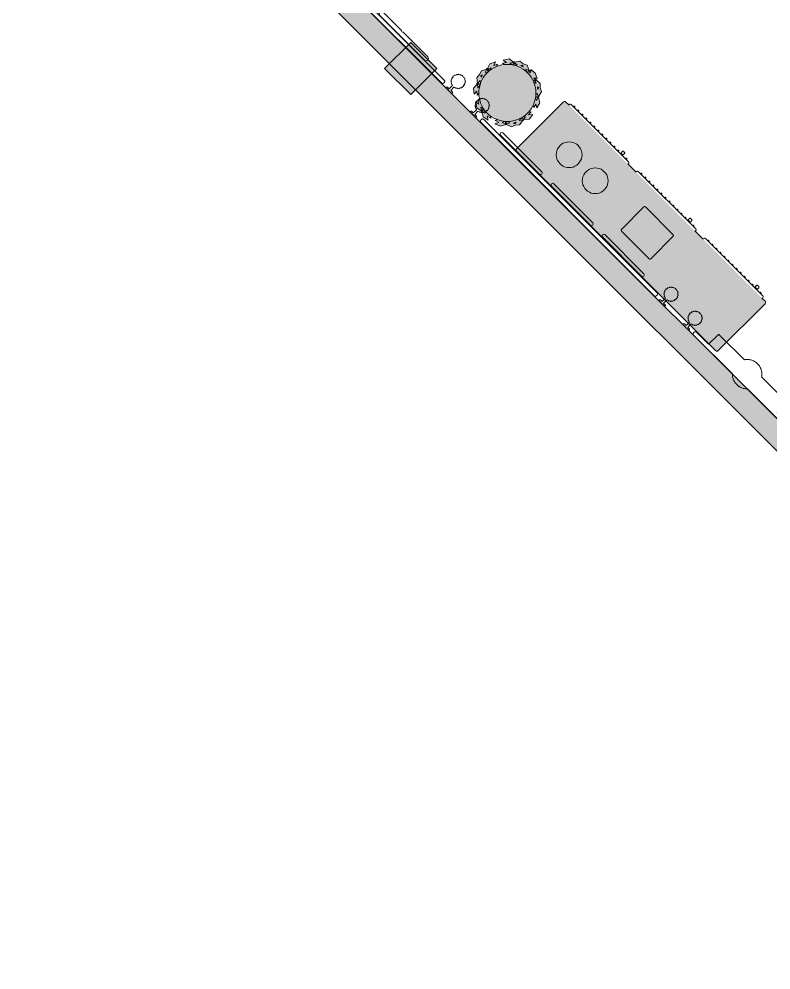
# Model space of a CAD drawing. Extents: x 2172.2 to 2210.6, y 415.3 to 458.1.
# Drawn here: x 2172.39 to 2180.56, y 426.93 to 437.26 of the extents above; entities that cross this region are included whole.
import ezdxf

# ---------------------------------------------------------------- set-up
doc = ezdxf.new("R2010")
doc.units = 0
for name, color, linetype, lineweight in [('AYAA_B2_COLUMNS', 8, 'CONTINUOUS', 30), ('AYAA_B2_FINE_DETAIL', 8, 'CONTINUOUS', 9), ('AYAA_B2_PLANTS', 94, 'CONTINUOUS', 18), ('AYAA_B2_SERVICE', 7, 'CONTINUOUS', 18), ('AYAA_B2_WALL_DECOR', 32, 'CONTINUOUS', 13), ('AYAA_B2_WALL_LIGHTS', 32, 'CONTINUOUS', 13), ('AYAA_B2_WALLS', 7, 'CONTINUOUS', 30)]:
    doc.layers.add(name, color=color, linetype=linetype, lineweight=lineweight)

# ---------------------------------------------------------------- blocks, each defined once
blk = doc.blocks.new('AYAA_B2_ARCHITECTURE')
at = {"layer": 'AYAA_B2_COLUMNS', "true_color": 0xc2b092}
blk.add_hatch(color=256, dxfattribs=at).paths.add_polyline_path([(-13.071875, 2.724963), (-13.354713, 2.442124), (-13.637522, 2.724998), (-13.354713, 3.007803)])
at = {"layer": 'AYAA_B2_WALLS', "true_color": 0xe4e1d8}
blk.add_hatch(color=256, dxfattribs=at).paths.add_polyline_path([(-17.430969, 6.977996), (-3.56182, -6.891153), (-3.738596, -7.06793), (-17.607746, 6.80122)])
at = {"layer": 'AYAA_B2_COLUMNS', "linetype": 'CONTINUOUS', "lineweight": -2}
blk.add_lwpolyline([(-13.071875, 2.724963), (-13.354713, 2.442124), (-13.637522, 2.724998), (-13.354713, 3.007803)], close=True, dxfattribs=at)
at = {"layer": 'AYAA_B2_WALLS', "linetype": 'CONTINUOUS', "lineweight": -2}
blk.add_lwpolyline([(-17.430969, 6.977996), (-3.56182, -6.891153), (-3.738596, -7.06793), (-17.607746, 6.80122)], close=True, dxfattribs=at)
blk = doc.blocks.new('AYAA_B2_SIDEBOARD')
at = {"true_color": 0xe8ddc7}
blk.add_hatch(color=256, dxfattribs=at).paths.add_polyline_path([(-1.547328, 0.369987), (-1.539987, 0.377328), (-1.53, 0.38), (1.53, 0.38), (1.539987, 0.377328), (1.547328, 0.369987), (1.55, 0.36), (1.55, -0.36), (1.547328, -0.369987), (1.539987, -0.377328), (1.53, -0.38), (-1.53, -0.38), (-1.539987, -0.377328), (-1.547328, -0.369987), (-1.55, -0.36), (-1.55, 0.36)])
at = {"color": 0, "linetype": 'CONTINUOUS', "lineweight": -2}
for points in [[(-1.53, -0.38), (-1.539987, -0.377328), (-1.547328, -0.369987), (-1.55, -0.36), (-1.55, 0.36), (-1.547328, 0.369987), (-1.539987, 0.377328), (-1.53, 0.38), (1.53, 0.38), (1.539987, 0.377328), (1.547328, 0.369987), (1.55, 0.36), (1.55, -0.36), (1.547328, -0.369987), (1.539987, -0.377328), (1.53, -0.38), (1.481121, -0.38), (1.48313, -0.382009), (1.485, -0.389), (1.48313, -0.395991), (1.477991, -0.40113), (1.471, -0.403), (0.589, -0.403), (0.582009, -0.40113), (0.57687, -0.395991), (0.575, -0.389), (0.57687, -0.382009), (0.578879, -0.38), (0.451121, -0.38), (0.45313, -0.382009), (0.455, -0.389), (0.45313, -0.395991), (0.447991, -0.40113), (0.441, -0.403), (-0.441, -0.403), (-0.447991, -0.40113), (-0.45313, -0.395991), (-0.455, -0.389), (-0.45313, -0.382009), (-0.451121, -0.38), (-0.578879, -0.38), (-0.57687, -0.382009), (-0.575, -0.389), (-0.57687, -0.395991), (-0.582009, -0.40113), (-0.589, -0.403), (-1.471, -0.403), (-1.477991, -0.40113), (-1.48313, -0.395991), (-1.485, -0.389), (-1.48313, -0.382009), (-1.481121, -0.38)], [(-1.43, -0.415), (-1.433535, -0.413536), (-1.435, -0.41), (-1.433535, -0.406464), (-1.43, -0.405), (-1.426464, -0.406464), (-1.425, -0.41), (-1.426464, -0.413536)], [(-1.363461, -0.41), (-1.364926, -0.413536), (-1.368461, -0.415), (-1.371997, -0.413536), (-1.373461, -0.41), (-1.371997, -0.406464), (-1.368461, -0.405), (-1.364926, -0.406464)], [(-1.301923, -0.41), (-1.303388, -0.413536), (-1.306923, -0.415), (-1.310459, -0.413536), (-1.311923, -0.41), (-1.310459, -0.406464), (-1.306923, -0.405), (-1.303388, -0.406464)], [(-1.245385, -0.415), (-1.24892, -0.413536), (-1.250385, -0.41), (-1.24892, -0.406464), (-1.245385, -0.405), (-1.241849, -0.406464), (-1.240385, -0.41), (-1.241849, -0.413536)], [(-1.180311, -0.413536), (-1.183846, -0.415), (-1.187382, -0.413536), (-1.188846, -0.41), (-1.187382, -0.406464), (-1.183846, -0.405), (-1.180311, -0.406464), (-1.178846, -0.41)], [(-1.118772, -0.413536), (-1.122308, -0.415), (-1.125843, -0.413536), (-1.127308, -0.41), (-1.125843, -0.406464), (-1.122308, -0.405), (-1.118772, -0.406464), (-1.117308, -0.41)], [(-1.057234, -0.406464), (-1.055769, -0.41), (-1.057234, -0.413536), (-1.060769, -0.415), (-1.064305, -0.413536), (-1.065769, -0.41), (-1.064305, -0.406464), (-1.060769, -0.405)], [(-1.004231, -0.41), (-1.002766, -0.406464), (-0.999231, -0.405), (-0.995695, -0.406464), (-0.994231, -0.41), (-0.995695, -0.413536), (-0.999231, -0.415), (-1.002766, -0.413536)], [(-0.934157, -0.406464), (-0.932692, -0.41), (-0.934157, -0.413536), (-0.937692, -0.415), (-0.941228, -0.413536), (-0.942692, -0.41), (-0.941228, -0.406464), (-0.937692, -0.405)], [(-0.871154, -0.41), (-0.872618, -0.413536), (-0.876154, -0.415), (-0.879689, -0.413536), (-0.881154, -0.41), (-0.879689, -0.406464), (-0.876154, -0.405), (-0.872618, -0.406464)], [(-0.81108, -0.413536), (-0.814615, -0.415), (-0.818151, -0.413536), (-0.819615, -0.41), (-0.818151, -0.406464), (-0.814615, -0.405), (-0.81108, -0.406464), (-0.809615, -0.41)], [(-0.753077, -0.415), (-0.756612, -0.413536), (-0.758077, -0.41), (-0.756612, -0.406464), (-0.753077, -0.405), (-0.749541, -0.406464), (-0.748077, -0.41), (-0.749541, -0.413536)], [(-0.696538, -0.41), (-0.695074, -0.406464), (-0.691538, -0.405), (-0.688003, -0.406464), (-0.686538, -0.41), (-0.687306, -0.411855), (-0.686505, -0.412069), (-0.683569, -0.415005), (-0.6825, -0.419), (-0.6825, -0.435), (-0.683569, -0.438995), (-0.686505, -0.441931), (-0.6905, -0.443), (-0.7095, -0.443), (-0.713495, -0.441931), (-0.716431, -0.438995), (-0.7175, -0.435), (-0.7175, -0.419), (-0.716431, -0.415005), (-0.713495, -0.412069), (-0.7095, -0.411), (-0.696124, -0.411)], [(-0.633536, -0.413536), (-0.635, -0.41), (-0.633536, -0.406464), (-0.63, -0.405), (-0.626464, -0.406464), (-0.625, -0.41), (-0.626464, -0.413536), (-0.63, -0.415)], [(-0.396464, -0.406464), (-0.395, -0.41), (-0.396464, -0.413536), (-0.4, -0.415), (-0.403536, -0.413536), (-0.405, -0.41), (-0.403536, -0.406464), (-0.4, -0.405)], [(-0.338462, -0.405), (-0.334926, -0.406464), (-0.333462, -0.41), (-0.334926, -0.413536), (-0.338462, -0.415), (-0.341997, -0.413536), (-0.343462, -0.41), (-0.341997, -0.406464)], [(-0.276923, -0.405), (-0.273388, -0.406464), (-0.271923, -0.41), (-0.273388, -0.413536), (-0.276923, -0.415), (-0.280459, -0.413536), (-0.281923, -0.41), (-0.280459, -0.406464)], [(-0.215385, -0.405), (-0.211849, -0.406464), (-0.210385, -0.41), (-0.211849, -0.413536), (-0.215385, -0.415), (-0.21892, -0.413536), (-0.220385, -0.41), (-0.21892, -0.406464)], [(-0.153846, -0.405), (-0.150311, -0.406464), (-0.148846, -0.41), (-0.150311, -0.413536), (-0.153846, -0.415), (-0.157382, -0.413536), (-0.158846, -0.41), (-0.157382, -0.406464)], [(-0.088772, -0.406464), (-0.087308, -0.41), (-0.088772, -0.413536), (-0.092308, -0.415), (-0.095843, -0.413536), (-0.097308, -0.41), (-0.095843, -0.406464), (-0.092308, -0.405)], [(-0.025769, -0.41), (-0.027234, -0.413536), (-0.030769, -0.415), (-0.034305, -0.413536), (-0.035769, -0.41), (-0.034305, -0.406464), (-0.030769, -0.405), (-0.027234, -0.406464)], [(0.030769, -0.415), (0.027234, -0.413536), (0.025769, -0.41), (0.027234, -0.406464), (0.030769, -0.405), (0.034305, -0.406464), (0.035769, -0.41), (0.034305, -0.413536)], [(0.095843, -0.406464), (0.097308, -0.41), (0.095843, -0.413536), (0.092308, -0.415), (0.088772, -0.413536), (0.087308, -0.41), (0.088772, -0.406464), (0.092308, -0.405)], [(0.148846, -0.41), (0.150311, -0.406464), (0.153846, -0.405), (0.157382, -0.406464), (0.158846, -0.41), (0.157382, -0.413536), (0.153846, -0.415), (0.150311, -0.413536)], [(0.215385, -0.405), (0.21892, -0.406464), (0.220385, -0.41), (0.21892, -0.413536), (0.215385, -0.415), (0.211849, -0.413536), (0.210385, -0.41), (0.211849, -0.406464)], [(0.276923, -0.405), (0.280459, -0.406464), (0.281923, -0.41), (0.280459, -0.413536), (0.276923, -0.415), (0.273388, -0.413536), (0.271923, -0.41), (0.273388, -0.406464)], [(0.313569, -0.415005), (0.316505, -0.412069), (0.3205, -0.411), (0.333876, -0.411), (0.333462, -0.41), (0.334926, -0.406464), (0.338462, -0.405), (0.341997, -0.406464), (0.343462, -0.41), (0.342694, -0.411855), (0.343495, -0.412069), (0.346431, -0.415005), (0.3475, -0.419), (0.3475, -0.435), (0.346431, -0.438995), (0.343495, -0.441931), (0.3395, -0.443), (0.3205, -0.443), (0.316505, -0.441931), (0.313569, -0.438995), (0.3125, -0.435), (0.3125, -0.419)], [(0.403536, -0.413536), (0.4, -0.415), (0.396464, -0.413536), (0.395, -0.41), (0.396464, -0.406464), (0.4, -0.405), (0.403536, -0.406464), (0.405, -0.41)], [(0.625, -0.41), (0.626464, -0.406464), (0.63, -0.405), (0.633536, -0.406464), (0.635, -0.41), (0.633536, -0.413536), (0.63, -0.415), (0.626464, -0.413536)], [(0.695074, -0.413536), (0.691538, -0.415), (0.688003, -0.413536), (0.686538, -0.41), (0.688003, -0.406464), (0.691538, -0.405), (0.695074, -0.406464), (0.696538, -0.41)], [(0.749541, -0.406464), (0.753077, -0.405), (0.756612, -0.406464), (0.758077, -0.41), (0.756612, -0.413536), (0.753077, -0.415), (0.749541, -0.413536), (0.748077, -0.41)], [(0.81108, -0.406464), (0.814615, -0.405), (0.818151, -0.406464), (0.819615, -0.41), (0.818151, -0.413536), (0.814615, -0.415), (0.81108, -0.413536), (0.809615, -0.41)], [(0.879689, -0.406464), (0.881154, -0.41), (0.879689, -0.413536), (0.876154, -0.415), (0.872618, -0.413536), (0.871154, -0.41), (0.872618, -0.406464), (0.876154, -0.405)], [(0.934157, -0.406464), (0.937692, -0.405), (0.941228, -0.406464), (0.942692, -0.41), (0.941228, -0.413536), (0.937692, -0.415), (0.934157, -0.413536), (0.932692, -0.41)], [(0.995695, -0.406464), (0.999231, -0.405), (1.002766, -0.406464), (1.004231, -0.41), (1.002766, -0.413536), (0.999231, -0.415), (0.995695, -0.413536), (0.994231, -0.41)], [(1.065769, -0.41), (1.064305, -0.413536), (1.060769, -0.415), (1.057234, -0.413536), (1.055769, -0.41), (1.057234, -0.406464), (1.060769, -0.405), (1.064305, -0.406464)], [(1.125843, -0.413536), (1.122308, -0.415), (1.118772, -0.413536), (1.117308, -0.41), (1.118772, -0.406464), (1.122308, -0.405), (1.125843, -0.406464), (1.127308, -0.41)], [(1.188846, -0.41), (1.187382, -0.413536), (1.183846, -0.415), (1.180311, -0.413536), (1.178846, -0.41), (1.180311, -0.406464), (1.183846, -0.405), (1.187382, -0.406464)], [(1.250385, -0.41), (1.24892, -0.413536), (1.245385, -0.415), (1.241849, -0.413536), (1.240385, -0.41), (1.241849, -0.406464), (1.245385, -0.405), (1.24892, -0.406464)], [(1.310459, -0.413536), (1.306923, -0.415), (1.303388, -0.413536), (1.301923, -0.41), (1.303388, -0.406464), (1.306923, -0.405), (1.310459, -0.406464), (1.311923, -0.41)], [(1.346505, -0.412069), (1.3505, -0.411), (1.363875, -0.411), (1.363461, -0.41), (1.364926, -0.406464), (1.368461, -0.405), (1.371997, -0.406464), (1.373461, -0.41), (1.372693, -0.411854), (1.373495, -0.412069), (1.376431, -0.415005), (1.3775, -0.419), (1.3775, -0.435), (1.376431, -0.438995), (1.373495, -0.441931), (1.3695, -0.443), (1.3505, -0.443), (1.346505, -0.441931), (1.343569, -0.438995), (1.3425, -0.435), (1.3425, -0.419), (1.343569, -0.415005)], [(1.433535, -0.413536), (1.43, -0.415), (1.426464, -0.413536), (1.425, -0.41), (1.426464, -0.406464), (1.43, -0.405), (1.433535, -0.406464), (1.435, -0.41)]]:
    blk.add_lwpolyline(points, close=True, dxfattribs=at)
at = {"layer": 'AYAA_B2_FINE_DETAIL', "linetype": 'CONTINUOUS', "lineweight": -2}
for points in [[(-1.224741, 0.063559), (-1.213262, 0.08229), (-1.198995, 0.098995), (-1.18229, 0.113262), (-1.163559, 0.124741), (-1.143262, 0.133148), (-1.121901, 0.138276), (-1.1, 0.14), (-1.078099, 0.138276), (-1.056738, 0.133148), (-1.036441, 0.124741), (-1.01771, 0.113262), (-1.001005, 0.098995), (-0.986738, 0.08229), (-0.975259, 0.063559), (-0.966852, 0.043262), (-0.961724, 0.021901), (-0.96, 0), (-0.961724, -0.021901), (-0.966852, -0.043262), (-0.975259, -0.063559), (-0.986738, -0.08229), (-1.001005, -0.098995), (-1.01771, -0.113262), (-1.036441, -0.124741), (-1.056738, -0.133148), (-1.078099, -0.138276), (-1.1, -0.14), (-1.121901, -0.138276), (-1.143262, -0.133148), (-1.163559, -0.124741), (-1.18229, -0.113262), (-1.198995, -0.098995), (-1.213262, -0.08229), (-1.224741, -0.063559), (-1.233148, -0.043262), (-1.238276, -0.021901), (-1.24, 0), (-1.238276, 0.021901), (-1.233148, 0.043262)], [(-0.838276, 0.021901), (-0.833148, 0.043262), (-0.824741, 0.063559), (-0.813262, 0.08229), (-0.798995, 0.098995), (-0.78229, 0.113262), (-0.763559, 0.124741), (-0.743262, 0.133148), (-0.721901, 0.138276), (-0.7, 0.14), (-0.678099, 0.138276), (-0.656738, 0.133148), (-0.636441, 0.124741), (-0.61771, 0.113262), (-0.601005, 0.098995), (-0.586738, 0.08229), (-0.575259, 0.063559), (-0.566852, 0.043262), (-0.561724, 0.021901), (-0.56, 0), (-0.561724, -0.021901), (-0.566852, -0.043262), (-0.575259, -0.063559), (-0.586738, -0.08229), (-0.601005, -0.098995), (-0.61771, -0.113262), (-0.636441, -0.124741), (-0.656738, -0.133148), (-0.678099, -0.138276), (-0.7, -0.14), (-0.721901, -0.138276), (-0.743262, -0.133148), (-0.763559, -0.124741), (-0.78229, -0.113262), (-0.798995, -0.098995), (-0.813262, -0.08229), (-0.824741, -0.063559), (-0.833148, -0.043262), (-0.838276, -0.021901), (-0.84, 0)], [(-0.118992, 0.183397), (-0.113, 0.185), (0.313, 0.185), (0.318992, 0.183397), (0.323397, 0.178992), (0.325, 0.173), (0.325, -0.173), (0.323397, -0.178992), (0.318992, -0.183397), (0.313, -0.185), (-0.113, -0.185), (-0.118992, -0.183397), (-0.123397, -0.178992), (-0.125, -0.173), (-0.125, 0.173), (-0.123397, 0.178992)]]:
    blk.add_lwpolyline(points, close=True, dxfattribs=at)
blk = doc.blocks.new('AYAA_B2_PLANTER')
at = {"true_color": 0xccdab5}
h = blk.add_hatch(color=256, dxfattribs=at)
h.paths.add_polyline_path([(-0.314582, -0.176177), (-0.34944, -0.121314), (-0.336246, -0.063287), (-0.338237, -0.062792), (-0.340588, -0.058893), (-0.339683, -0.054431), (-0.337973, -0.053296), (-0.369886, -0.003068), (-0.355475, 0.060314), (-0.331772, 0.023007), (-0.321972, 0.066107), (-0.30676, 0.042164), (-0.304043, 0.060478), (-0.296652, 0.089988), (-0.286403, 0.118632), (-0.280823, 0.13043), (-0.30658, 0.118511), (-0.291515, 0.160064), (-0.331628, 0.141502), (-0.309474, 0.20261), (-0.255468, 0.227602), (-0.256292, 0.22948), (-0.254641, 0.233723), (-0.250554, 0.235732), (-0.248612, 0.235071), (-0.22833, 0.291016), (-0.18698, 0.310151), (-0.150749, 0.337787), (-0.091788, 0.329601), (-0.091462, 0.331547), (-0.087769, 0.334189), (-0.083255, 0.333702), (-0.082014, 0.332167), (-0.034685, 0.368269), (0.029698, 0.35933), (-0.005446, 0.332524), (0.038334, 0.326445), (0.015759, 0.309226), (0.030385, 0.308507), (0.060478, 0.304043), (0.089988, 0.296652), (0.105943, 0.290943), (0.091863, 0.31559), (0.134551, 0.304134), (0.112627, 0.342513), (0.175406, 0.325665), (0.204933, 0.273978), (0.206673, 0.274908), (0.21102, 0.273598), (0.213392, 0.269726), (0.212934, 0.267806), (0.270427, 0.252378), (0.293029, 0.212813), (0.32366, 0.17908), (0.320546, 0.119665), (0.322646, 0.119524), (0.325649, 0.11609), (0.325495, 0.111531), (0.323958, 0.110094), (0.332125, 0.1011), (0.34, 0.12), (0.361231, 0.069046), (0.363954, 0.066047), (0.363789, 0.062905), (0.365, 0.06), (0.363441, 0.056259), (0.360553, 0.001136), (0.346789, 0.016294), (0.342105, 0.005053), (0.343905, 0.004243), (0.345522, 0), (0.343905, -0.004243), (0.342105, -0.005053), (0.365, -0.06), (0.347475, -0.102059), (0.339471, -0.146917), (0.290523, -0.180738), (0.291693, -0.182487), (0.290809, -0.186962), (0.287104, -0.189624), (0.285028, -0.189285), (0.274576, -0.247856), (0.2211, -0.284806), (0.228864, -0.241294), (0.192501, -0.26642), (0.1974, -0.238964), (0.196662, -0.239633), (0.172227, -0.257756), (0.146133, -0.273396), (0.119186, -0.286141), (0.145726, -0.294619), (0.106529, -0.315045), (0.148633, -0.328494), (0.09099, -0.358533), (0.034315, -0.34043), (0.033645, -0.342424), (0.029562, -0.344457), (0.025191, -0.34315), (0.024191, -0.341299), (-0.02857, -0.368794), (-0.071975, -0.354929), (-0.117352, -0.35079), (-0.155242, -0.304904), (-0.15685, -0.306178), (-0.161374, -0.305659), (-0.164354, -0.302216), (-0.164209, -0.30017), (-0.223471, -0.294764), (-0.264858, -0.244643), (-0.220841, -0.248658), (-0.248984, -0.214576), (-0.22109, -0.217121), (-0.239633, -0.196662), (-0.257756, -0.172227), (-0.273396, -0.146133), (-0.274861, -0.143036), (-0.281079, -0.170384), (-0.304783, -0.133077)])
h.paths.add_polyline_path([(0.32938, 0.006), (0.3375, 0.006), (0.330287, 0.023311)], flags=0)
h.paths.add_polyline_path([(0.32464, -0.006), (0.309705, -0.006), (0.309578, -0.008587), (0.323, -0.0408), (0.3375, -0.006), (0.328751, -0.006), (0.328527, -0.010281)], flags=0)
h.paths.add_polyline_path([(0.33044, -0.097057), (0.323, -0.0792), (0.317182, -0.093164), (0.314525, -0.108055)], flags=0)
h.paths.add_polyline_path([(0.319918, 0.107677), (0.31227, 0.104951), (0.318937, 0.088952)], flags=0)
h.paths.add_polyline_path([(0.307649, 0.116043), (0.315889, 0.11898), (0.290546, 0.146891), (0.288725, 0.112142), (0.289628, 0.109619), (0.303776, 0.114662), (0.306, 0.12)], flags=0)
h.paths.add_polyline_path([(0.309578, 0.008587), (0.309705, 0.006), (0.313744, 0.006), (0.310149, 0.009959)], flags=0)
h.paths.add_polyline_path([(0.295485, 0.094765), (0.297542, 0.099701), (0.293671, 0.098321), (0.29459, 0.095751)], flags=0)
h.paths.add_polyline_path([(0.264914, -0.160285), (0.263661, -0.162376), (0.287137, -0.177468), (0.293759, -0.140353)], flags=0)
h.paths.add_polyline_path([(0.249631, -0.208993), (0.280647, -0.187562), (0.257445, -0.172646), (0.255695, -0.175005)], flags=0)
h.paths.add_polyline_path([(0.267482, 0.194261), (0.277651, 0.183062), (0.278664, 0.20238), (0.259979, 0.207395)], flags=0)
h.paths.add_polyline_path([(0.229573, 0.230846), (0.210872, 0.263581), (0.193952, 0.241643), (0.196566, 0.239704)], flags=0)
h.paths.add_polyline_path([(0.18234, 0.250255), (0.184312, 0.248793), (0.20137, 0.27091), (0.164959, 0.280681)], flags=0)
h.paths.add_polyline_path([(0.06827, -0.318328), (0.035259, -0.307784), (0.032472, -0.308197), (0.034836, -0.335751)], flags=0)
h.paths.add_polyline_path([(-0.013033, -0.325306), (0.02288, -0.336777), (0.020496, -0.308993), (0.018039, -0.309114)], flags=0)
h.paths.add_polyline_path([(-0.072835, 0.300948), (-0.070392, 0.30156), (-0.042586, 0.322769), (-0.079928, 0.327954)], flags=0)
h.paths.add_polyline_path([(-0.0657, -0.323987), (-0.080764, -0.322613), (-0.068447, -0.33753), (-0.051291, -0.328589)], flags=0)
h.paths.add_polyline_path([(-0.091535, 0.324905), (-0.12151, 0.302042), (-0.087386, 0.297304), (-0.084477, 0.298032)], flags=0)
h.paths.add_polyline_path([(-0.139269, -0.276642), (-0.152266, -0.301259), (-0.114722, -0.304684), (-0.136985, -0.277723)], flags=0)
h.paths.add_polyline_path([(-0.152218, -0.269749), (-0.186882, -0.266587), (-0.162878, -0.295657), (-0.149925, -0.271123)], flags=0)
h.paths.add_polyline_path([(-0.170679, 0.283112), (-0.15865, 0.292287), (-0.177811, 0.294948), (-0.184405, 0.276761)], flags=0)
h.paths.add_polyline_path([(-0.244585, 0.232638), (-0.224083, 0.213819), (-0.222168, 0.215932), (-0.210371, 0.24847)], flags=0)
h.paths.add_polyline_path([(-0.232141, 0.204928), (-0.252699, 0.223798), (-0.265549, 0.188355), (-0.23388, 0.20301)], flags=0)
h.paths.add_polyline_path([(-0.303717, -0.061779), (-0.304043, -0.060478), (-0.304306, -0.058708), (-0.331542, -0.063418), (-0.311325, -0.095238)], flags=0)
h.paths.add_polyline_path([(-0.306067, -0.046834), (-0.306424, -0.044428), (-0.325228, -0.014831), (-0.333587, -0.051593)], flags=0)
at = {"color": 0, "linetype": 'CONTINUOUS', "lineweight": -2}
for points in [[(-0.314582, -0.176177), (-0.34944, -0.121314), (-0.336246, -0.063287), (-0.338237, -0.062792), (-0.340588, -0.058893), (-0.339683, -0.054431), (-0.337973, -0.053296), (-0.369886, -0.003068), (-0.355475, 0.060314), (-0.331772, 0.023007), (-0.321972, 0.066107), (-0.30676, 0.042164), (-0.304043, 0.060478), (-0.296652, 0.089988), (-0.286403, 0.118632), (-0.280823, 0.13043), (-0.30658, 0.118511), (-0.291515, 0.160064), (-0.331628, 0.141502), (-0.309474, 0.20261), (-0.255468, 0.227602), (-0.256292, 0.22948), (-0.254641, 0.233723), (-0.250554, 0.235732), (-0.248612, 0.235071), (-0.22833, 0.291016), (-0.18698, 0.310151), (-0.150749, 0.337787), (-0.091788, 0.329601), (-0.091462, 0.331547), (-0.087769, 0.334189), (-0.083255, 0.333702), (-0.082014, 0.332167), (-0.034685, 0.368269), (0.029698, 0.35933), (-0.005446, 0.332524), (0.038334, 0.326445), (0.015759, 0.309226), (0.030385, 0.308507), (0.060478, 0.304043), (0.089988, 0.296652), (0.105943, 0.290943), (0.091863, 0.31559), (0.134551, 0.304134), (0.112627, 0.342513), (0.175406, 0.325665), (0.204933, 0.273978), (0.206673, 0.274908), (0.21102, 0.273598), (0.213392, 0.269726), (0.212934, 0.267806), (0.270427, 0.252378), (0.293029, 0.212813), (0.32366, 0.17908), (0.320546, 0.119665), (0.322646, 0.119524), (0.325649, 0.11609), (0.325495, 0.111531), (0.323958, 0.110094), (0.332125, 0.1011), (0.34, 0.12), (0.361231, 0.069046), (0.363954, 0.066047), (0.363789, 0.062905), (0.365, 0.06), (0.363441, 0.056259), (0.360553, 0.001136), (0.346789, 0.016294), (0.342105, 0.005053), (0.343905, 0.004243), (0.345522, 0), (0.343905, -0.004243), (0.342105, -0.005053), (0.365, -0.06), (0.347475, -0.102059), (0.339471, -0.146917), (0.290523, -0.180738), (0.291693, -0.182487), (0.290809, -0.186962), (0.287104, -0.189624), (0.285028, -0.189285), (0.274576, -0.247856), (0.2211, -0.284806), (0.228864, -0.241294), (0.192501, -0.26642), (0.1974, -0.238964), (0.196662, -0.239633), (0.172227, -0.257756), (0.146133, -0.273396), (0.119186, -0.286141), (0.145726, -0.294619), (0.106529, -0.315045), (0.148633, -0.328494), (0.09099, -0.358533), (0.034315, -0.34043), (0.033645, -0.342424), (0.029562, -0.344457), (0.025191, -0.34315), (0.024191, -0.341299), (-0.02857, -0.368794), (-0.071975, -0.354929), (-0.117352, -0.35079), (-0.155242, -0.304904), (-0.15685, -0.306178), (-0.161374, -0.305659), (-0.164354, -0.302216), (-0.164209, -0.30017), (-0.223471, -0.294764), (-0.264858, -0.244643), (-0.220841, -0.248658), (-0.248984, -0.214576), (-0.22109, -0.217121), (-0.239633, -0.196662), (-0.257756, -0.172227), (-0.273396, -0.146133), (-0.274861, -0.143036), (-0.281079, -0.170384), (-0.304783, -0.133077)], [(-0.304043, 0.060478), (-0.296652, 0.089988), (-0.286403, 0.118632), (-0.273396, 0.146133), (-0.257756, 0.172227), (-0.239633, 0.196662), (-0.219203, 0.219203), (-0.196662, 0.239633), (-0.172227, 0.257756), (-0.146133, 0.273396), (-0.118632, 0.286403), (-0.089988, 0.296652), (-0.060478, 0.304043), (-0.030385, 0.308507), (0, 0.31), (0.030385, 0.308507), (0.060478, 0.304043), (0.089988, 0.296652), (0.118632, 0.286403), (0.146133, 0.273396), (0.172227, 0.257756), (0.196662, 0.239633), (0.219203, 0.219203), (0.239633, 0.196662), (0.257756, 0.172227), (0.273396, 0.146133), (0.286403, 0.118632), (0.296652, 0.089988), (0.304043, 0.060478), (0.308507, 0.030385), (0.31, 0), (0.308507, -0.030385), (0.304043, -0.060478), (0.296652, -0.089988), (0.286403, -0.118632), (0.273396, -0.146133), (0.257756, -0.172227), (0.239633, -0.196662), (0.219203, -0.219203), (0.196662, -0.239633), (0.172227, -0.257756), (0.146133, -0.273396), (0.118632, -0.286403), (0.089988, -0.296652), (0.060478, -0.304043), (0.030385, -0.308507), (0, -0.31), (-0.030385, -0.308507), (-0.060478, -0.304043), (-0.089988, -0.296652), (-0.118632, -0.286403), (-0.146133, -0.273396), (-0.172227, -0.257756), (-0.196662, -0.239633), (-0.219203, -0.219203), (-0.239633, -0.196662), (-0.257756, -0.172227), (-0.273396, -0.146133), (-0.286403, -0.118632), (-0.296652, -0.089988), (-0.304043, -0.060478), (-0.308507, -0.030385), (-0.31, 0), (-0.308507, 0.030385)], [(-0.091535, 0.324905), (-0.12151, 0.302042), (-0.087386, 0.297304), (-0.084477, 0.298032)], [(-0.072835, 0.300948), (-0.070392, 0.30156), (-0.042586, 0.322769), (-0.079928, 0.327954)], [(-0.232141, 0.204928), (-0.252699, 0.223798), (-0.265549, 0.188355), (-0.23388, 0.20301)], [(-0.244585, 0.232638), (-0.224083, 0.213819), (-0.222168, 0.215932), (-0.210371, 0.24847)], [(-0.170679, 0.283112), (-0.15865, 0.292287), (-0.177811, 0.294948), (-0.184405, 0.276761)], [(0.18234, 0.250255), (0.184312, 0.248793), (0.20137, 0.27091), (0.164959, 0.280681)], [(0.229573, 0.230846), (0.210872, 0.263581), (0.193952, 0.241643), (0.196566, 0.239704)], [(0.267482, 0.194261), (0.277651, 0.183062), (0.278664, 0.20238), (0.259979, 0.207395)], [(0.307649, 0.116043), (0.315889, 0.11898), (0.290546, 0.146891), (0.288725, 0.112142), (0.289628, 0.109619), (0.303776, 0.114662), (0.306, 0.12)], [(0.319918, 0.107677), (0.31227, 0.104951), (0.318937, 0.088952)], [(0.295485, 0.094765), (0.297542, 0.099701), (0.293671, 0.098321), (0.29459, 0.095751)], [(0.309578, 0.008587), (0.309705, 0.006), (0.313744, 0.006), (0.310149, 0.009959)], [(0.32938, 0.006), (0.3375, 0.006), (0.330287, 0.023311)], [(-0.306067, -0.046834), (-0.306424, -0.044428), (-0.325228, -0.014831), (-0.333587, -0.051593)], [(-0.303717, -0.061779), (-0.304043, -0.060478), (-0.304306, -0.058708), (-0.331542, -0.063418), (-0.311325, -0.095238)], [(0.32464, -0.006), (0.309705, -0.006), (0.309578, -0.008587), (0.323, -0.0408), (0.3375, -0.006), (0.328751, -0.006), (0.328527, -0.010281)], [(0.33044, -0.097057), (0.323, -0.0792), (0.317182, -0.093164), (0.314525, -0.108055)], [(0.249631, -0.208993), (0.280647, -0.187562), (0.257445, -0.172646), (0.255695, -0.175005)], [(0.264914, -0.160285), (0.263661, -0.162376), (0.287137, -0.177468), (0.293759, -0.140353)], [(-0.152218, -0.269749), (-0.186882, -0.266587), (-0.162878, -0.295657), (-0.149925, -0.271123)], [(-0.139269, -0.276642), (-0.152266, -0.301259), (-0.114722, -0.304684), (-0.136985, -0.277723)], [(-0.013033, -0.325306), (0.02288, -0.336777), (0.020496, -0.308993), (0.018039, -0.309114)], [(0.06827, -0.318328), (0.035259, -0.307784), (0.032472, -0.308197), (0.034836, -0.335751)], [(-0.0657, -0.323987), (-0.080764, -0.322613), (-0.068447, -0.33753), (-0.051291, -0.328589)]]:
    blk.add_lwpolyline(points, close=True, dxfattribs=at)
blk = doc.blocks.new('AYAA_B2_UNIQUE_WALL_COMPOSITION_23')
at = {"color": 0, "linetype": 'CONTINUOUS', "lineweight": -2}
blk.add_lwpolyline([(-0.718402, 0.016937), (-0.709891, 0.023035), (-0.701, 0.028564), (-0.691766, 0.0335), (-0.682229, 0.037821), (-0.67243, 0.041509), (-0.662411, 0.044548), (-0.652214, 0.046926), (-0.641884, 0.048631), (-0.631464, 0.049657), (-0.621, 0.05), (-0.610536, 0.049657), (-0.600116, 0.048631), (-0.589786, 0.046926), (-0.579589, 0.044548), (-0.56957, 0.041509), (-0.559771, 0.037821), (-0.550234, 0.0335), (-0.541, 0.028564), (-0.532109, 0.023035), (-0.523598, 0.016937), (-0.515505, 0.010294), (-0.507863, 0.003137), (-0.505393, 0.0005), (0.505393, 0.0005), (0.507863, 0.003137), (0.515505, 0.010294), (0.523598, 0.016937), (0.532109, 0.023035), (0.541, 0.028564), (0.550234, 0.0335), (0.559771, 0.037821), (0.56957, 0.041509), (0.579589, 0.044548), (0.589786, 0.046926), (0.600116, 0.048631), (0.610536, 0.049657), (0.621, 0.05), (0.631464, 0.049657), (0.641884, 0.048631), (0.652214, 0.046926), (0.662411, 0.044548), (0.67243, 0.041509), (0.682229, 0.037821), (0.691766, 0.0335), (0.701, 0.028564), (0.709891, 0.023035), (0.718402, 0.016937), (0.726495, 0.010294), (0.734137, 0.003137), (0.736607, 0.0005), (1.332, 0.0005), (1.340988, -0.001905), (1.347595, -0.008512), (1.35, -0.0175), (1.35, -0.0265), (1.347595, -0.035488), (1.340988, -0.042095), (1.332, -0.0445), (1.1475, -0.0445), (1.1475, -0.19), (1.146164, -0.194993), (1.142493, -0.198664), (1.1375, -0.2), (0.75324, -0.2), (0.747937, -0.207402), (0.741294, -0.215495), (0.734137, -0.223137), (0.726495, -0.230294), (0.718402, -0.236937), (0.709891, -0.243035), (0.701, -0.248564), (0.691766, -0.2535), (0.682229, -0.257821), (0.67243, -0.261509), (0.662411, -0.264548), (0.652214, -0.266926), (0.641884, -0.268631), (0.631464, -0.269657), (0.621, -0.27), (0.610536, -0.269657), (0.600116, -0.268631), (0.589786, -0.266926), (0.579589, -0.264548), (0.56957, -0.261509), (0.559771, -0.257821), (0.550234, -0.2535), (0.541, -0.248564), (0.532109, -0.243035), (0.523598, -0.236937), (0.515505, -0.230294), (0.507863, -0.223137), (0.500706, -0.215495), (0.494063, -0.207402), (0.48876, -0.2), (0.1045, -0.2), (0.099507, -0.198664), (0.095836, -0.194993), (0.0945, -0.19), (0.0945, -0.0445), (-0.0945, -0.0445), (-0.0945, -0.19), (-0.095836, -0.194993), (-0.099507, -0.198664), (-0.1045, -0.2), (-0.48876, -0.2), (-0.494063, -0.207402), (-0.500706, -0.215495), (-0.507863, -0.223137), (-0.515505, -0.230294), (-0.523598, -0.236937), (-0.532109, -0.243035), (-0.541, -0.248564), (-0.550234, -0.2535), (-0.559771, -0.257821), (-0.56957, -0.261509), (-0.579589, -0.264548), (-0.589786, -0.266926), (-0.600116, -0.268631), (-0.610536, -0.269657), (-0.621, -0.27), (-0.631464, -0.269657), (-0.641884, -0.268631), (-0.652214, -0.266926), (-0.662411, -0.264548), (-0.67243, -0.261509), (-0.682229, -0.257821), (-0.691766, -0.2535), (-0.701, -0.248564), (-0.709891, -0.243035), (-0.718402, -0.236937), (-0.726495, -0.230294), (-0.734137, -0.223137), (-0.741294, -0.215495), (-0.747937, -0.207402), (-0.75324, -0.2), (-1.1375, -0.2), (-1.142493, -0.198664), (-1.146164, -0.194993), (-1.1475, -0.19), (-1.1475, -0.0445), (-1.332, -0.0445), (-1.340988, -0.042095), (-1.347595, -0.035488), (-1.35, -0.0265), (-1.35, -0.0175), (-1.347595, -0.008512), (-1.340988, -0.001905), (-1.332, 0.0005), (-0.736607, 0.0005), (-0.734137, 0.003137), (-0.726495, 0.010294)], close=True, dxfattribs=at)
blk = doc.blocks.new('AYAA_B2_SCONCE')
at = {"color": 0, "linetype": 'CONTINUOUS', "lineweight": -2}
blk.add_lwpolyline([(-0.066057, -0.178967), (-0.064423, -0.178291), (-0.064952, -0.1775), (-0.069291, -0.168701), (-0.071015, -0.163622), (-0.072921, -0.164412), (-0.075043, -0.163533), (-0.075921, -0.161412), (-0.075043, -0.15929), (-0.072921, -0.158412), (-0.072618, -0.158538), (-0.074358, -0.149789), (-0.074835, -0.142517), (-0.076, -0.143), (-0.078121, -0.142121), (-0.079, -0.14), (-0.078121, -0.137879), (-0.076, -0.137), (-0.074835, -0.137483), (-0.074358, -0.130211), (-0.072618, -0.121462), (-0.072921, -0.121588), (-0.075043, -0.12071), (-0.075921, -0.118588), (-0.075043, -0.116467), (-0.072921, -0.115588), (-0.071015, -0.116378), (-0.069291, -0.111299), (-0.064952, -0.1025), (-0.064423, -0.101709), (-0.066057, -0.101033), (-0.066935, -0.098911), (-0.066057, -0.09679), (-0.063935, -0.095911), (-0.061814, -0.09679), (-0.061555, -0.097416), (-0.059501, -0.094343), (-0.053033, -0.086967), (-0.050898, -0.085095), (-0.051891, -0.084684), (-0.052769, -0.082563), (-0.051891, -0.080442), (-0.049769, -0.079563), (-0.047648, -0.080442), (-0.0471, -0.081764), (-0.045657, -0.080499), (-0.0375, -0.075048), (-0.033493, -0.073072), (-0.033693, -0.072989), (-0.034572, -0.070868), (-0.033693, -0.068747), (-0.031572, -0.067868), (-0.02945, -0.068747), (-0.028646, -0.07069), (-0.019411, -0.067556), (-0.013177, -0.066316), (-0.013816, -0.064774), (-0.012937, -0.062652), (-0.012, -0.062264), (-0.012, -0.014), (-0.037, -0.014), (-0.040995, -0.012931), (-0.043931, -0.009995), (-0.045, -0.006), (-0.043931, -0.002005), (-0.040995, 0.000931), (-0.037, 0.002), (0.037, 0.002), (0.040995, 0.000931), (0.043931, -0.002005), (0.045, -0.006), (0.043931, -0.009995), (0.040995, -0.012931), (0.037, -0.014), (0.012, -0.014), (0.012, -0.062264), (0.012937, -0.062652), (0.013816, -0.064774), (0.013177, -0.066316), (0.019411, -0.067556), (0.028646, -0.07069), (0.02945, -0.068747), (0.031572, -0.067868), (0.033693, -0.068747), (0.034572, -0.070868), (0.033693, -0.072989), (0.033493, -0.073072), (0.0375, -0.075048), (0.045657, -0.080499), (0.0471, -0.081764), (0.047648, -0.080442), (0.049769, -0.079563), (0.051891, -0.080442), (0.052769, -0.082563), (0.051891, -0.084684), (0.050898, -0.085095), (0.053033, -0.086967), (0.059501, -0.094343), (0.061555, -0.097416), (0.061814, -0.09679), (0.063935, -0.095911), (0.066057, -0.09679), (0.066935, -0.098911), (0.066057, -0.101033), (0.064423, -0.101709), (0.064952, -0.1025), (0.069291, -0.111299), (0.071015, -0.116378), (0.072921, -0.115588), (0.075043, -0.116467), (0.075921, -0.118588), (0.075043, -0.12071), (0.072921, -0.121588), (0.072618, -0.121462), (0.074358, -0.130211), (0.074835, -0.137483), (0.076, -0.137), (0.078121, -0.137879), (0.079, -0.14), (0.078121, -0.142121), (0.076, -0.143), (0.074835, -0.142517), (0.074358, -0.149789), (0.072618, -0.158538), (0.072921, -0.158412), (0.075043, -0.15929), (0.075921, -0.161412), (0.075043, -0.163533), (0.072921, -0.164412), (0.071015, -0.163622), (0.069291, -0.168701), (0.064952, -0.1775), (0.064423, -0.178291), (0.066057, -0.178967), (0.066935, -0.181089), (0.066057, -0.18321), (0.063935, -0.184089), (0.061814, -0.18321), (0.061555, -0.182584), (0.059501, -0.185657), (0.053033, -0.193033), (0.050898, -0.194905), (0.051891, -0.195316), (0.052769, -0.197437), (0.051891, -0.199558), (0.049769, -0.200437), (0.047648, -0.199558), (0.0471, -0.198236), (0.045657, -0.199501), (0.0375, -0.204952), (0.033493, -0.206928), (0.033693, -0.207011), (0.034572, -0.209132), (0.033693, -0.211253), (0.031572, -0.212132), (0.02945, -0.211253), (0.028646, -0.20931), (0.019411, -0.212444), (0.013177, -0.213684), (0.013816, -0.215226), (0.012937, -0.217348), (0.010816, -0.218226), (0.008695, -0.217348), (0.007816, -0.215226), (0.008131, -0.214467), (0, -0.215), (-0.008131, -0.214467), (-0.007816, -0.215226), (-0.008695, -0.217348), (-0.010816, -0.218226), (-0.012937, -0.217348), (-0.013816, -0.215226), (-0.013177, -0.213684), (-0.019411, -0.212444), (-0.028646, -0.20931), (-0.02945, -0.211253), (-0.031572, -0.212132), (-0.033693, -0.211253), (-0.034572, -0.209132), (-0.033693, -0.207011), (-0.033493, -0.206928), (-0.0375, -0.204952), (-0.045657, -0.199501), (-0.0471, -0.198236), (-0.047648, -0.199558), (-0.049769, -0.200437), (-0.051891, -0.199558), (-0.052769, -0.197437), (-0.051891, -0.195316), (-0.050898, -0.194905), (-0.053033, -0.193033), (-0.059501, -0.185657), (-0.061555, -0.182584), (-0.061814, -0.18321), (-0.063935, -0.184089), (-0.066057, -0.18321), (-0.066935, -0.181089)], close=True, dxfattribs=at)
blk = doc.blocks.new('AYAA_B2_UNIQUE_WALL_COMPOSITION_24')
at = {"color": 0, "linetype": 'CONTINUOUS', "lineweight": -2}
for points in [[(-1.340988, -0.001905), (-1.332, 0.0005), (1.332, 0.0005), (1.340988, -0.001905), (1.347595, -0.008512), (1.35, -0.0175), (1.35, -0.0265), (1.347595, -0.035488), (1.340988, -0.042095), (1.332, -0.0445), (-1.332, -0.0445), (-1.340988, -0.042095), (-1.347595, -0.035488), (-1.35, -0.0265), (-1.35, -0.0175), (-1.347595, -0.008512)], [(-1.095728, -0.082728), (-1.101, -0.07), (-1.095728, -0.057272), (-1.083, -0.052), (-0.483, -0.052), (-0.471977, -0.057272), (-0.467412, -0.07), (-0.471977, -0.082728), (-0.483, -0.088), (-1.083, -0.088)], [(-0.3, -0.052), (0.3, -0.052), (0.311023, -0.057272), (0.315588, -0.07), (0.311023, -0.082728), (0.3, -0.088), (-0.3, -0.088), (-0.312728, -0.082728), (-0.318, -0.07), (-0.312728, -0.057272)], [(1.083, -0.088), (0.483, -0.088), (0.470272, -0.082728), (0.465, -0.07), (0.470272, -0.057272), (0.483, -0.052), (1.083, -0.052), (1.094023, -0.057272), (1.098588, -0.07), (1.094023, -0.082728)]]:
    blk.add_lwpolyline(points, close=True, dxfattribs=at)
blk = doc.blocks.new('AYAA_B2_UNIQUE_WALL_COMPOSITION_25')
at = {"color": 0, "linetype": 'CONTINUOUS', "lineweight": -2}
for points in [[(1.332, 0.0005), (1.340988, -0.001905), (1.347595, -0.008512), (1.35, -0.0175), (1.35, -0.0265), (1.347595, -0.035488), (1.340988, -0.042095), (1.332, -0.0445), (-1.332, -0.0445), (-1.340988, -0.042095), (-1.347595, -0.035488), (-1.35, -0.0265), (-1.35, -0.0175), (-1.347595, -0.008512), (-1.340988, -0.001905), (-1.332, 0.0005)], [(-1.027737, -0.045), (-0.64793, -0.045), (-0.634892, -0.050406), (-0.62184, -0.045), (-0.34184, -0.045), (-0.324177, -0.052322), (-0.316861, -0.07), (-0.324177, -0.087678), (-0.34184, -0.095), (-0.62184, -0.095), (-0.634892, -0.089594), (-0.64793, -0.095), (-1.027737, -0.095), (-1.045414, -0.087678), (-1.052737, -0.07), (-1.045414, -0.052322)], [(-0.291815, -0.095), (-0.309492, -0.087678), (-0.316815, -0.07), (-0.309492, -0.052322), (-0.291815, -0.045), (0.14, -0.045), (0.149586, -0.048978), (0.159189, -0.045), (0.439189, -0.045), (0.450837, -0.049829), (0.462494, -0.045), (1.001775, -0.045), (1.019419, -0.052322), (1.026728, -0.07), (1.019419, -0.087678), (1.001775, -0.095), (0.462494, -0.095), (0.450837, -0.090171), (0.439189, -0.095), (0.159189, -0.095), (0.149586, -0.091022), (0.14, -0.095)]]:
    blk.add_lwpolyline(points, close=True, dxfattribs=at)

msp = doc.modelspace()

# ---------------------------------------------------------------- block references
at = {"layer": 'AYAA_B2_PLANTS', "linetype": 'CONTINUOUS', "xscale": 0.9999999407388813, "yscale": -0.9999999407388812, "rotation": 44.999997585163314}
msp.add_blockref('AYAA_B2_PLANTER', (2177.695, 436.46), dxfattribs=at)
at = {"layer": 'AYAA_B2_SERVICE', "linetype": 'CONTINUOUS', "xscale": 0.9999999407388813, "yscale": -0.9999999407388812, "rotation": -44.999997585163314}
msp.add_blockref('AYAA_B2_SIDEBOARD', (2179.144, 435.011), dxfattribs=at)
at = {"layer": 'AYAA_B2_WALL_DECOR', "linetype": 'CONTINUOUS', "xscale": 0.999999982885729, "yscale": 0.9999999828857289, "rotation": 135}
for name, p in [('AYAA_B2_UNIQUE_WALL_COMPOSITION_25', (2176.037, 437.511)), ('AYAA_B2_UNIQUE_WALL_COMPOSITION_24', (2178.349, 435.2)), ('AYAA_B2_UNIQUE_WALL_COMPOSITION_23', (2180.66, 432.888))]:
    msp.add_blockref(name, p, dxfattribs=at)
at = {"layer": 'AYAA_B2_WALL_LIGHTS', "linetype": 'CONTINUOUS', "xscale": 0.999999982885729, "yscale": 0.9999999828857289, "rotation": 135}
for p in [(2177.062, 436.486), (2177.323, 436.225), (2179.374, 434.175), (2179.635, 433.914)]:
    msp.add_blockref('AYAA_B2_SCONCE', p, dxfattribs=at)
at = {"layer": 'AYAA_B2_WALLS'}
msp.add_blockref('AYAA_B2_ARCHITECTURE', (2190, 434), dxfattribs=at)

doc.saveas('drawing.dxf')
